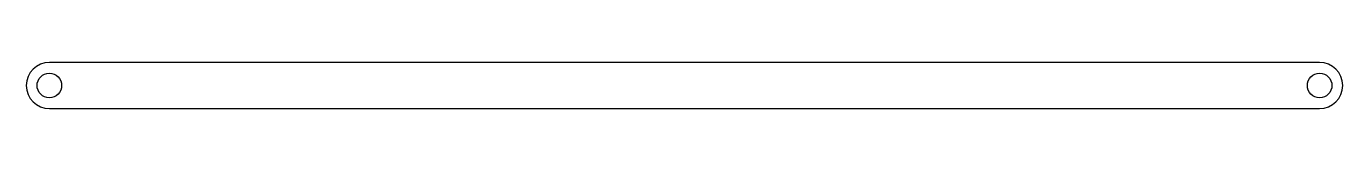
# Model space of a CAD drawing. Header units: millimetres. Extents: x -86 to 86, y -3 to 3.
import ezdxf

# ---------------------------------------------------------------- set-up
doc = ezdxf.new("R2010")
doc.units = ezdxf.units.MM
doc.layers.get('0').update_dxf_attribs({"linetype": 'CONTINUOUS'})

msp = doc.modelspace()

# ---------------------------------------------------------------- linework, layer by layer
msp.add_lwpolyline([(-82.7315, 3, 1), (-82.7315, -3), (82.7315, -3, 1), (82.7315, 3)], format="xyb", close=True)
for centre in [(-82.7315, 0), (82.7315, 0)]:
    msp.add_circle(centre, 1.6)

doc.saveas('drawing.dxf')
